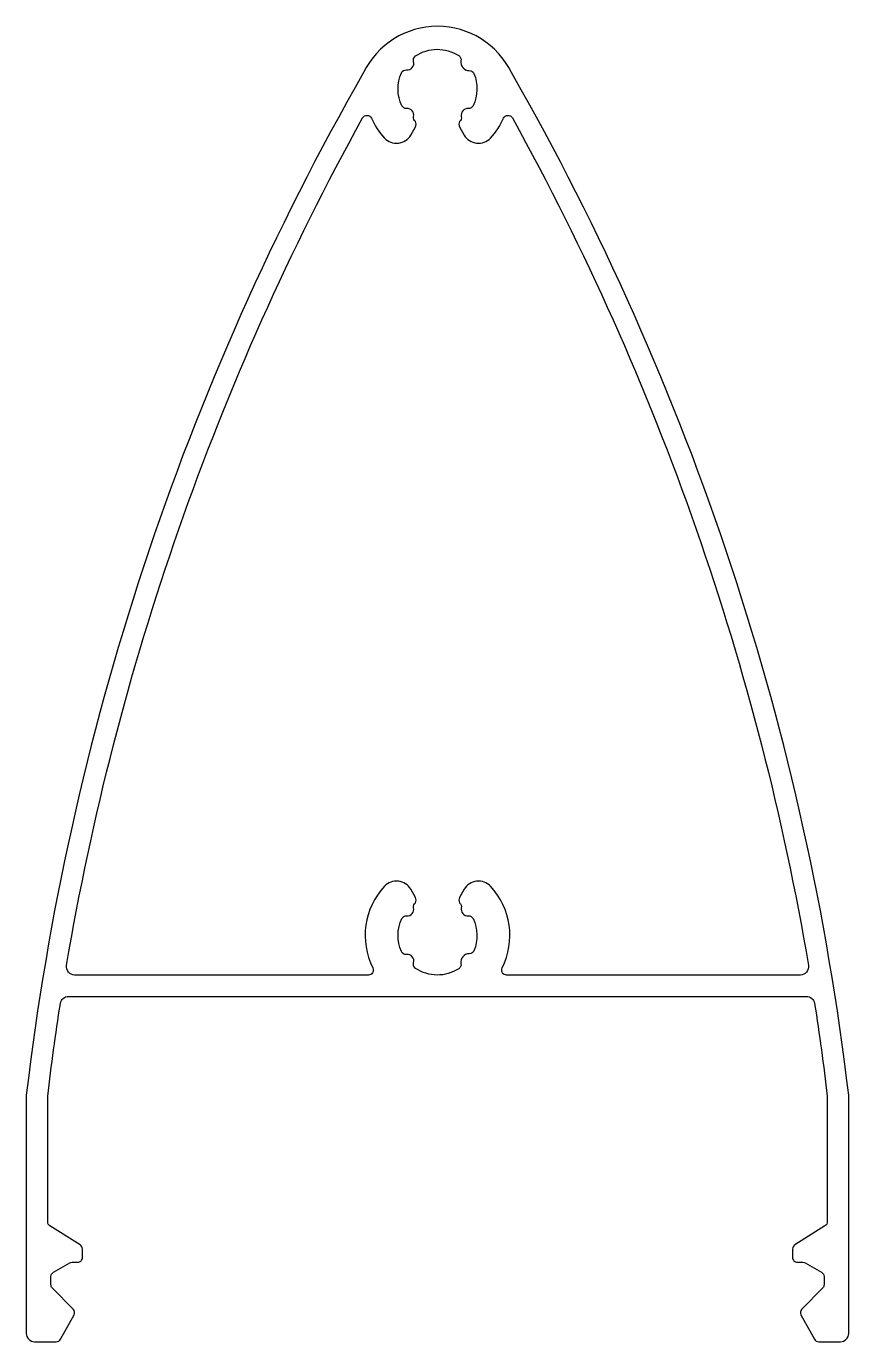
# Model space of a CAD drawing. Extents: x 684.5 to 734.5, y 438.2 to 518.2.
import ezdxf

# ---------------------------------------------------------------- set-up
doc = ezdxf.new("R2010")
doc.units = 0
doc.layers.get('0').update_dxf_attribs({"linetype": 'CONTINUOUS'})

msp = doc.modelspace()

# ---------------------------------------------------------------- linework, layer by layer
msp.add_lwpolyline([(731.063, 443.364, 0.414214), (731.363, 443.064), (731.687, 443.064, -0.131652), (731.837, 443.023), (732.827, 442.452, -0.267949), (732.977, 442.192), (732.977, 441.698, -0.176327), (732.907, 441.505), (731.609, 440.197, 0.310238), (731.577, 439.859), (732.391, 438.386, 0.272896), (732.654, 438.231), (733.977, 438.231, 0.414214), (734.477, 438.731), (734.477, 453.231, 0.100655), (713.975, 515.416, 0.625963), (704.98, 515.416, 0.100655), (684.477, 453.231), (684.477, 438.731, 0.414214), (684.977, 438.231), (686.3, 438.231, 0.272896), (686.563, 438.386), (687.377, 439.859, 0.310238), (687.345, 440.197), (686.047, 441.505, -0.176327), (685.977, 441.698), (685.977, 442.192, -0.267949), (686.127, 442.452), (687.117, 443.023, -0.131652), (687.267, 443.064), (687.591, 443.064, 0.414214), (687.891, 443.364), (687.891, 443.865, 0.257707), (687.751, 444.119), (685.917, 445.273, -0.257707), (685.777, 445.527), (685.777, 453.154, -0.008753), (686.55, 458.807, -0.369985), (687.044, 459.231), (731.91, 459.231, -0.369985), (732.405, 458.807, -0.008753), (733.177, 453.154), (733.177, 445.527, -0.257707), (733.037, 445.273), (731.203, 444.119, 0.257707), (731.063, 443.865)], format="xyb", close=True)
at = {"color": 0}
msp.add_lwpolyline([(704.923, 512.66, -0.619084), (705.46, 512.637, 0.082352), (706.254, 511.437, 0.504614), (707.852, 511.617), (708.135, 512.108, 0.224057), (708.136, 512.435, -0.29259), (708.028, 512.74, 0.50907), (707.606, 513.23, -0.311855), (707.31, 513.4, -0.218281), (707.281, 515.4, -0.329708), (707.591, 515.577, 0.540655), (708.022, 516.09, -0.329708), (708.142, 516.426, -0.298177), (710.77, 516.453, -0.310868), (710.903, 516.14, 0.484322), (711.407, 515.539, -0.310868), (711.693, 515.354, -0.21282), (711.644, 513.4, -0.311855), (711.349, 513.23, 0.50907), (710.926, 512.74, -0.29259), (710.819, 512.435, 0.224057), (710.819, 512.108), (711.102, 511.617, 0.504614), (712.701, 511.437, 0.082352), (713.495, 512.637, -0.619084), (714.031, 512.66, -0.084347), (732.031, 461.115, -0.46422), (731.538, 460.531), (713.682, 460.531, -0.557362), (713.414, 460.965, 0.312566), (712.701, 465.926, 0.504614), (711.102, 465.745), (710.819, 465.255, 0.224057), (710.819, 464.927, -0.29259), (710.926, 464.622, 0.50907), (711.349, 464.132, -0.311855), (711.644, 463.962, -0.21282), (711.693, 462.008, -0.310868), (711.407, 461.824, 0.484322), (710.903, 461.223, -0.310868), (710.77, 460.909, -0.298177), (708.142, 460.937, -0.329708), (708.022, 461.273, 0.540655), (707.591, 461.785, -0.329708), (707.281, 461.962, -0.218281), (707.31, 463.962, -0.311855), (707.606, 464.132, 0.50907), (708.028, 464.622, -0.29259), (708.136, 464.927, 0.224057), (708.135, 465.255), (707.852, 465.745, 0.504614), (706.254, 465.926, 0.312566), (705.541, 460.965, -0.557362), (705.272, 460.531), (687.416, 460.531, -0.46422), (686.923, 461.115, -0.084347)], format="xyb", close=True, dxfattribs=at)

doc.saveas('drawing.dxf')
